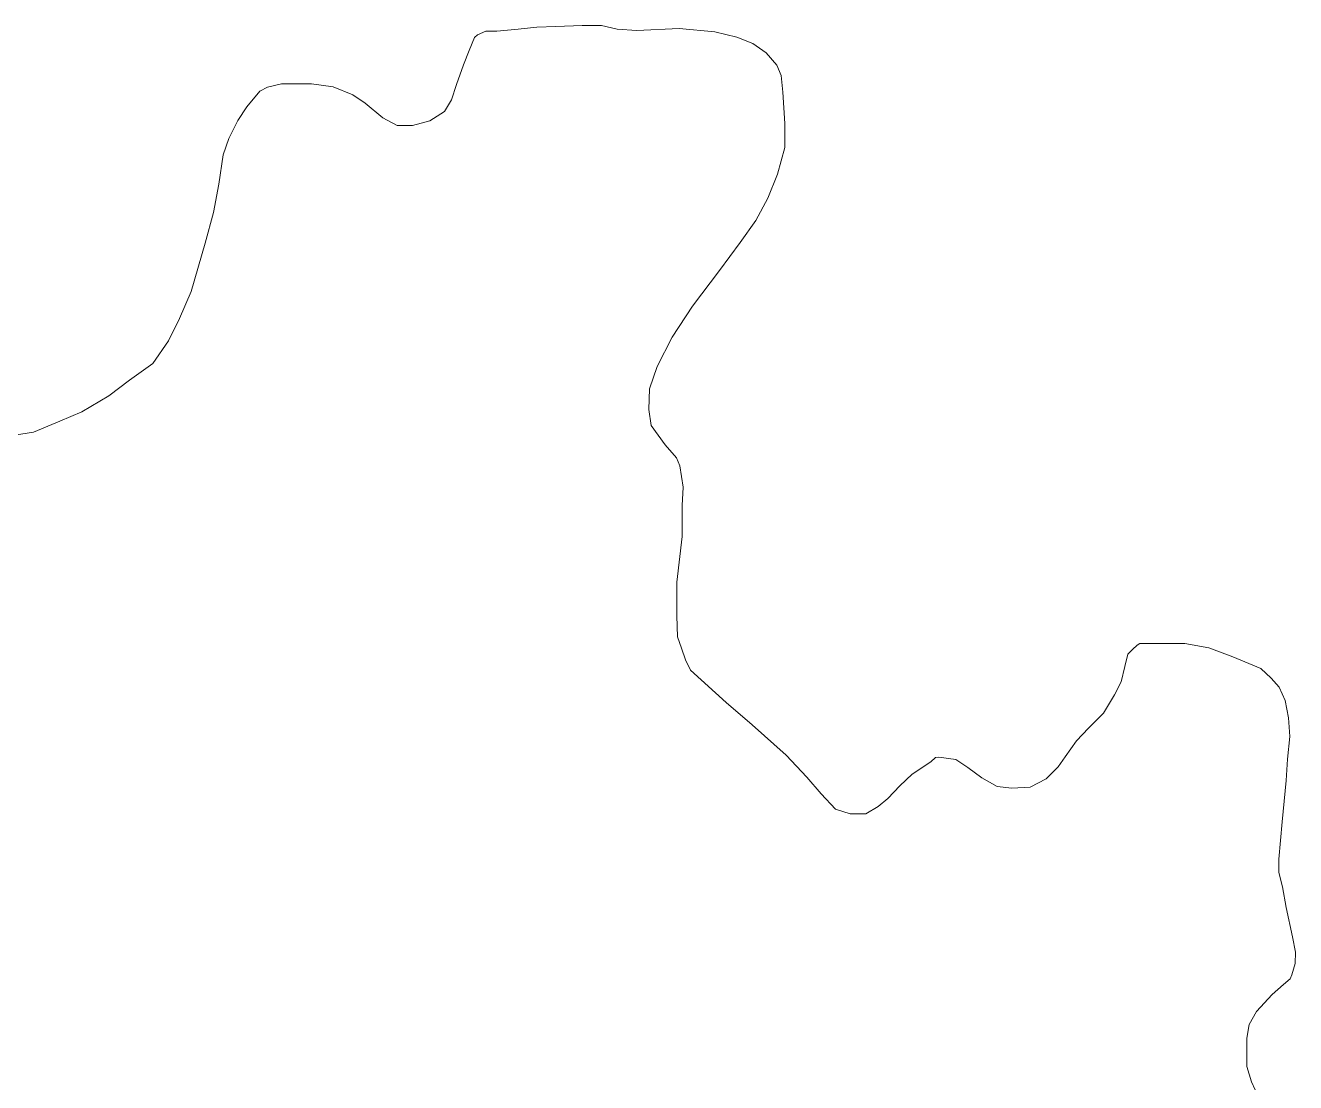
# Model space of a CAD drawing. Header units: metres. Extents: x 543340 to 549474, y 1840490 to 1845220.
# Drawn here: x 546259 to 547046, y 1843395 to 1844051 of the extents above; entities that cross this region are included whole.
import ezdxf

# ---------------------------------------------------------------- set-up
doc = ezdxf.new("R2010")
doc.units = ezdxf.units.M
doc.header["$MEASUREMENT"] = 0
doc.layers.add('Level 10', color=7, linetype='Continuous', lineweight=0)

msp = doc.modelspace()

# ---------------------------------------------------------------- linework, layer by layer
at = {"layer": 'Level 10', "color": 7, "lineweight": 0, "flags": 128}
msp.add_lwpolyline([(546251.77, 1843796.57), (546263.67, 1843798.41), (546279.99, 1843805.1), (546293.6, 1843810.89), (546310.23, 1843820.87), (546323.17, 1843830.58), (546337.63, 1843840.8), (546347.38, 1843855), (546354.04, 1843868.73), (546361.44, 1843885.61), (546369.93, 1843915.54), (546375.19, 1843934.57), (546378.45, 1843952.1), (546381.14, 1843970.25), (546384.75, 1843980.35), (546390.35, 1843991.55), (546395.89, 1844000.06), (546403.9, 1844009.81), (546408.6, 1844012.31), (546417.27, 1844014.31), (546435.89, 1844014.31), (546449.28, 1844012.5), (546461.62, 1844007.56), (546469.1, 1844002.22), (546480.2, 1843993.16), (546489.11, 1843988.44), (546498.55, 1843988.44), (546509.25, 1843991.36), (546518.25, 1843997.2), (546522.71, 1844004.44), (546525.73, 1844013.91), (546530.02, 1844026.03), (546533.53, 1844035.01), (546536.88, 1844043.04), (546538.8, 1844044.77), (546543.95, 1844046.94), (546550.83, 1844046.94), (546563.91, 1844048.17), (546575.63, 1844049.34), (546587.38, 1844049.74), (546603.57, 1844050.53), (546615.69, 1844050.53), (546625.39, 1844048.2), (546637.51, 1844047.33), (546663.71, 1844048.53), (546685.78, 1844046.62), (546699.52, 1844043.27), (546709.42, 1844039.39), (546717.59, 1844033.59), (546724.27, 1844025.91), (546727, 1844019.53), (546728.07, 1844009.2), (546729.23, 1843989.66), (546729.23, 1843974.87), (546724.81, 1843958.28), (546718.76, 1843943.51), (546711.19, 1843929.5), (546701.52, 1843915.95), (546688.86, 1843898.53), (546672.05, 1843876.51), (546659.36, 1843857.25), (546650.23, 1843838.98), (546645.35, 1843825.22), (546644.89, 1843812.34), (546646.45, 1843802.44), (546655.17, 1843790.49), (546662.18, 1843782.38), (546664.22, 1843777.41), (546666.35, 1843764.27), (546665.58, 1843752.9), (546665.58, 1843733.55), (546662.39, 1843705.29), (546662.39, 1843684.48), (546662.83, 1843671.41), (546665.16, 1843664.42), (546667.71, 1843657.18), (546670.87, 1843650.85), (546692.97, 1843630.81), (546708.91, 1843616.86), (546730.14, 1843597.97), (546742.93, 1843584.41), (546751.68, 1843574.05), (546760.62, 1843564.62), (546769.75, 1843561.77), (546779.44, 1843561.77), (546787.19, 1843566.2), (546793.14, 1843571.25), (546800.44, 1843578.96), (546808.2, 1843586.35), (546819.66, 1843593.87), (546822.67, 1843596.61), (546824.74, 1843596.77), (546835.17, 1843595.46), (546842.74, 1843590.52), (546851.31, 1843583.99), (546860.93, 1843578.69), (546870.01, 1843577.67), (546881.27, 1843578.17), (546891.16, 1843583.37), (546898.68, 1843590.9), (546903.03, 1843596.98), (546909.91, 1843606.93), (546917.42, 1843614.83), (546926.69, 1843624.1), (546933.64, 1843635.42), (546937.74, 1843643.61), (546939.9, 1843653.11), (546941.8, 1843660.71), (546944.66, 1843663.58), (546947.59, 1843666.18), (546949.35, 1843667.24), (546977.05, 1843667.24), (546992.09, 1843664.68), (547006.86, 1843658.99), (547024.21, 1843651.7), (547030.73, 1843645.83), (547035.7, 1843640.18), (547039.33, 1843631.92), (547041.47, 1843621.19), (547042.21, 1843609.54), (547040.66, 1843595.64), (547039.86, 1843582.43), (547037.49, 1843556.66), (547035.47, 1843533.66), (547035.47, 1843525.36), (547037.61, 1843516.37), (547039.98, 1843503.7), (547043.96, 1843485.38), (547045.78, 1843475.92), (547045.46, 1843468.86), (547043.37, 1843461.92), (547042.48, 1843459.45), (547038.27, 1843455.84), (547031.19, 1843449.59), (547021.64, 1843439.17), (547017.08, 1843431.06), (547015.58, 1843422.51), (547015.58, 1843404.95), (547018.42, 1843395.49), (547023.1, 1843385.69)], dxfattribs=at)

doc.saveas('drawing.dxf')
